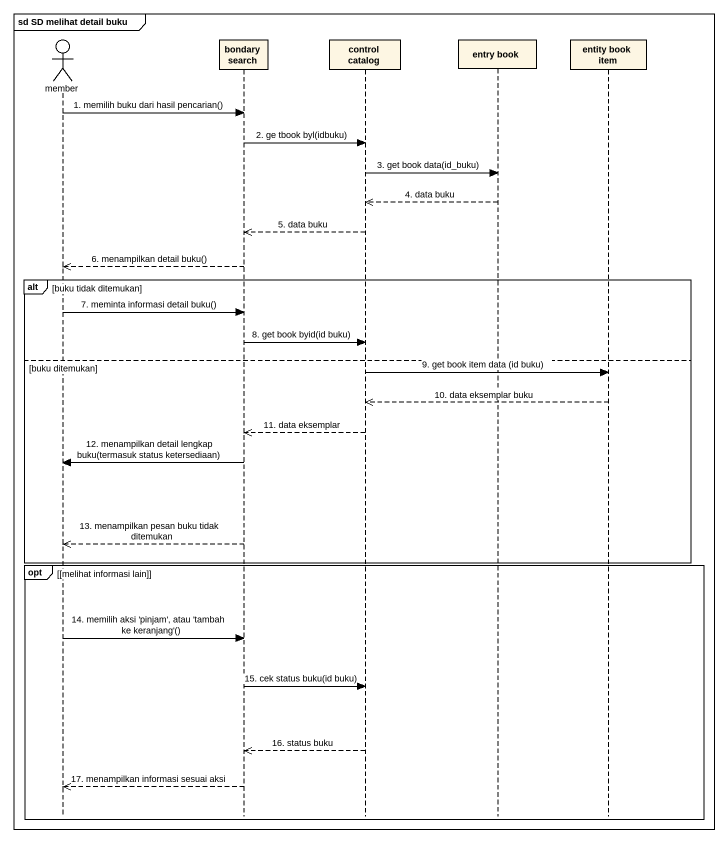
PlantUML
@startuml
mainframe sd SD melihat detail buku
hide footbox
actor member
participant "bondary search" as bondary_search
participant "control catalog" as control_catalog
participant "entry book" as entry_book
participant "entity book item" as entity_book_item

member -> bondary_search : 1. memilih buku dari hasil pencarian()
bondary_search -> control_catalog : 2. ge tbook byl(idbuku)
control_catalog -> entry_book : 3. get book data(id_buku)
entry_book -->> control_catalog : 4. data buku
control_catalog -->> bondary_search : 5. data buku
bondary_search -->> member : 6. menampilkan detail buku()
alt buku tidak ditemukan
  member -> bondary_search : 7. meminta informasi detail buku()
  bondary_search -> control_catalog : 8. get book byid(id buku)
else buku ditemukan
  control_catalog -> entity_book_item : 9. get book item data (id buku)
  entity_book_item -->> control_catalog : 10. data eksemplar buku
  control_catalog -->> bondary_search : 11. data eksemplar
  bondary_search -> member : 12. menampilkan detail lengkap buku(termasuk status ketersediaan)
  bondary_search -->> member : 13. menampilkan pesan buku tidak ditemukan
end
opt [melihat informasi lain]
  member -> bondary_search : 14. memilih aksi 'pinjam', atau 'tambah ke keranjang'()
  bondary_search -> control_catalog : 15. cek status buku(id buku)
  control_catalog -->> bondary_search : 16. status buku
  bondary_search -->> member : 17. menampilkan informasi sesuai aksi
end
@enduml
